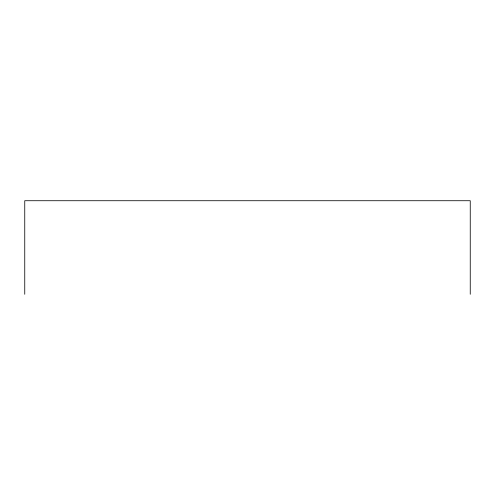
<?xml version="1.0" encoding="UTF-8"?>
<svg xmlns="http://www.w3.org/2000/svg" width="495" height="495" viewBox="0 0 495 495"><rect width="100%" height="100%" fill="white"/><g stroke="black" fill="none" stroke-linecap="round" stroke-linejoin="round"><path stroke-width="0.74" d="M470.25 294.278L470.25 200.722L24.75 200.722L24.75 294.278"/></g></svg>
